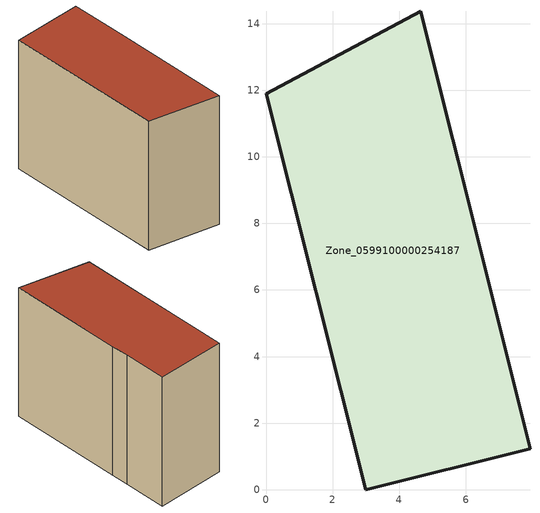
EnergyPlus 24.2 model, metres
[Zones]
Zone_0599100000254187
 floor ground (C_G): 0,11.9 4.64,14.37 5.44,11.18 5.77,9.87 7.93,1.23 3,0 z0
 wall outside (C_F): 4.64,14.37 0,11.9 3,0 7.93,1.23 5.77,9.87 5.44,11.18 4.64,14.37 z0:8.39
 roof outside (C_R): 7.93,1.23 5.77,9.87 5.44,11.18 4.64,14.37 0,11.9 3,0 z8.39
[BUILDING]
Pand.0599100000254187: North Axis=0; Terrain=City; Loads Convergence Tolerance Value=0.04; Temperature Convergence Tolerance Value=0.4; Solar Distribution=FullExterior; Maximum Number of Warmup Days=25; Minimum Number of Warmup Days=1
[Site:Location]
Rotterdam.The.Hague.AP_ZH_NLD Design_Conditions: Latitude=51.96; Longitude=4.45; Time Zone=1; Elevation=-4.5
[SITE:GROUNDTEMPERATURE:BUILDINGSURFACE]
18, 18, 18, 18, 18, 18, 18, 18, 18, 18, 18, 18
[MATERIAL] Thermal Absorptance=0.9; Solar Absorptance=0.7; Visible Absorptance=0.7
Name | Roughness | Thickness | Conductivity | Density | Specific Heat
G.TC.1992-2005 | MediumSmooth | 0.15 | 0.06 | 540 | 1210
F.TC.1992-2005 | Rough | 0.3 | 0.12 | 1920 | 840
R.TC.1992-2005 | MediumRough | 0.2 | 0.08 | 1500 | 1000
[CONSTRUCTION]
C_G: G.TC.1992-2005
C_F: F.TC.1992-2005
C_R: R.TC.1992-2005
[ZONE]
Zone_0599100000254187: Type=1; Multiplier=1; Ceiling Height=Autocalculate; Volume=Autocalculate; Floor Area=autocalculate; Part of Total Floor Area=Yes
[ZONEINFILTRATION:DESIGNFLOWRATE]
Infil_Zone_0599100000254187: Zone or ZoneList or Space or SpaceList=Zone_0599100000254187; Schedule=AlwaysOn; Design Flow Rate Calculation Method=Flow/Area; Flow Rate per Floor Area=0.0015; Constant Term Coefficient=1; Temperature Term Coefficient=0; Velocity Term Coefficient=0; Velocity Squared Term Coefficient=0
[HVACTEMPLATE:ZONE:IDEALLOADSAIRSYSTEM]
Zone_0599100000254187: Maximum Heating Supply Air Temperature=50; Minimum Cooling Supply Air Temperature=13; Maximum Heating Supply Air Humidity Ratio=0.0156; Minimum Cooling Supply Air Humidity Ratio=0.0077; Heating Limit=NoLimit; Cooling Limit=NoLimit; Dehumidification Control Type=ConstantSensibleHeatRatio; Cooling Sensible Heat Ratio=0.7; Dehumidification Setpoint=60; Humidification Control Type=None; Humidification Setpoint=30; Outdoor Air Method=None; Outdoor Air Flow Rate per Person=0.00944; Outdoor Air Flow Rate per Zone Floor Area=0; Outdoor Air Flow Rate per Zone=0; Demand Controlled Ventilation Type=None; Outdoor Air Economizer Type=NoEconomizer; Heat Recovery Type=None; Sensible Heat Recovery Effectiveness=0.7; Latent Heat Recovery Effectiveness=0.65
[ZONECONTROL:THERMOSTAT]
ThermostatControl_Zone_0599100000254187: Zone or ZoneList=Zone_0599100000254187; Control Type Schedule=DualSetpointControlType; Control 1=Thermostat_Zone_0599100000254187; Temperature Difference Between Cutout And Setpoint=0
[THERMOSTATSETPOINT:DUALSETPOINT]
Thermostat_Zone_0599100000254187: Heating Setpoint Temperature Schedule=HeatingSetpoint_Zone_0599100000254187; Cooling Setpoint Temperature Schedule=CoolingSetpoint_Zone_0599100000254187
[SCHEDULE:COMPACT]
HeatingSetpoint_Zone_0599100000254187: Through: 12/31, For: AllDays, Until: 24:00, 21
CoolingSetpoint_Zone_0599100000254187: Through: 12/31, For: AllDays, Until: 24:00, 24
DualSetpointControlType: Through: 12/31, For: AllDays, Until: 24:00, 4
AlwaysOn: Through: 12/31, For: AllDays, Until: 24:00, 1
